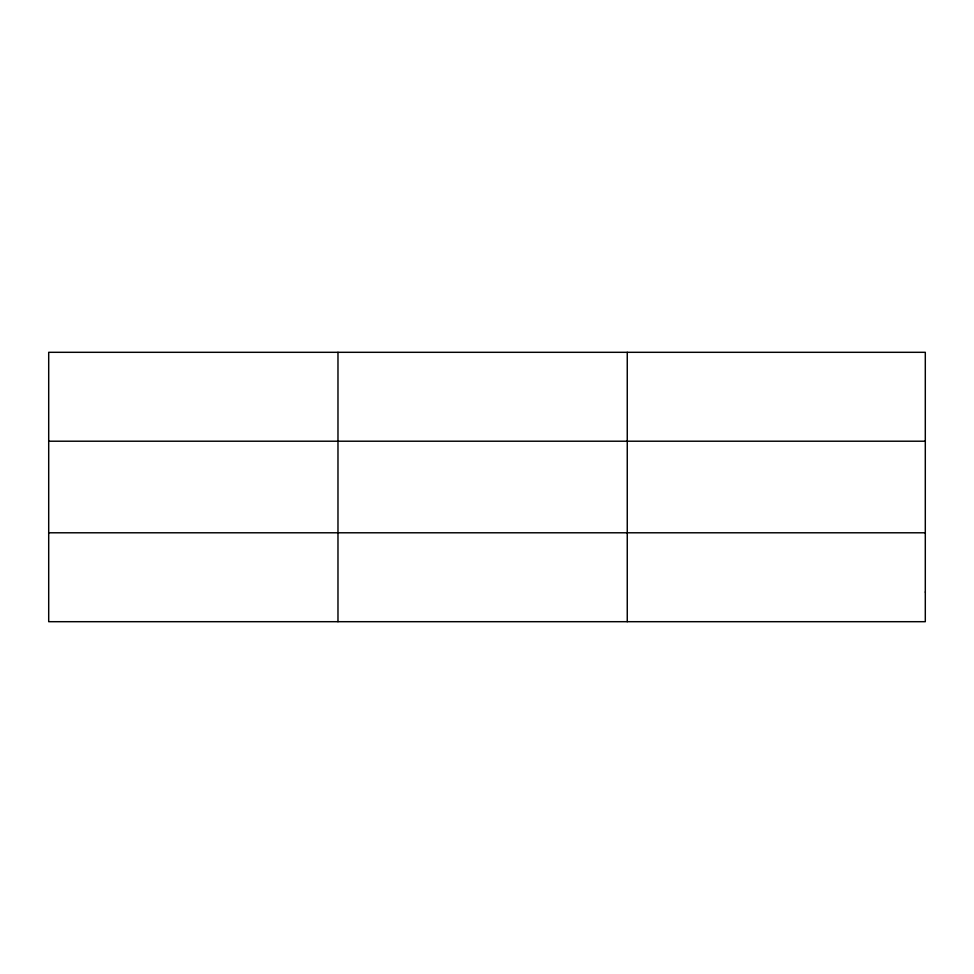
<?xml version="1.0" encoding="UTF-8"?>
<svg xmlns="http://www.w3.org/2000/svg" width="974" height="974" viewBox="0 0 974 974"><rect width="100%" height="100%" fill="white"/><g stroke="black" fill="none" stroke-linecap="round" stroke-linejoin="round"><path stroke-width="1.46" d="M337.978 352.308L337.978 621.692M627.256 352.308L627.256 621.692M48.7 441.21L925.3 441.21M48.7 532.79L925.3 532.79M925.3 592.058L925.3 621.692L48.7 621.692L48.7 352.308L925.3 352.308L925.3 592.058"/></g></svg>
